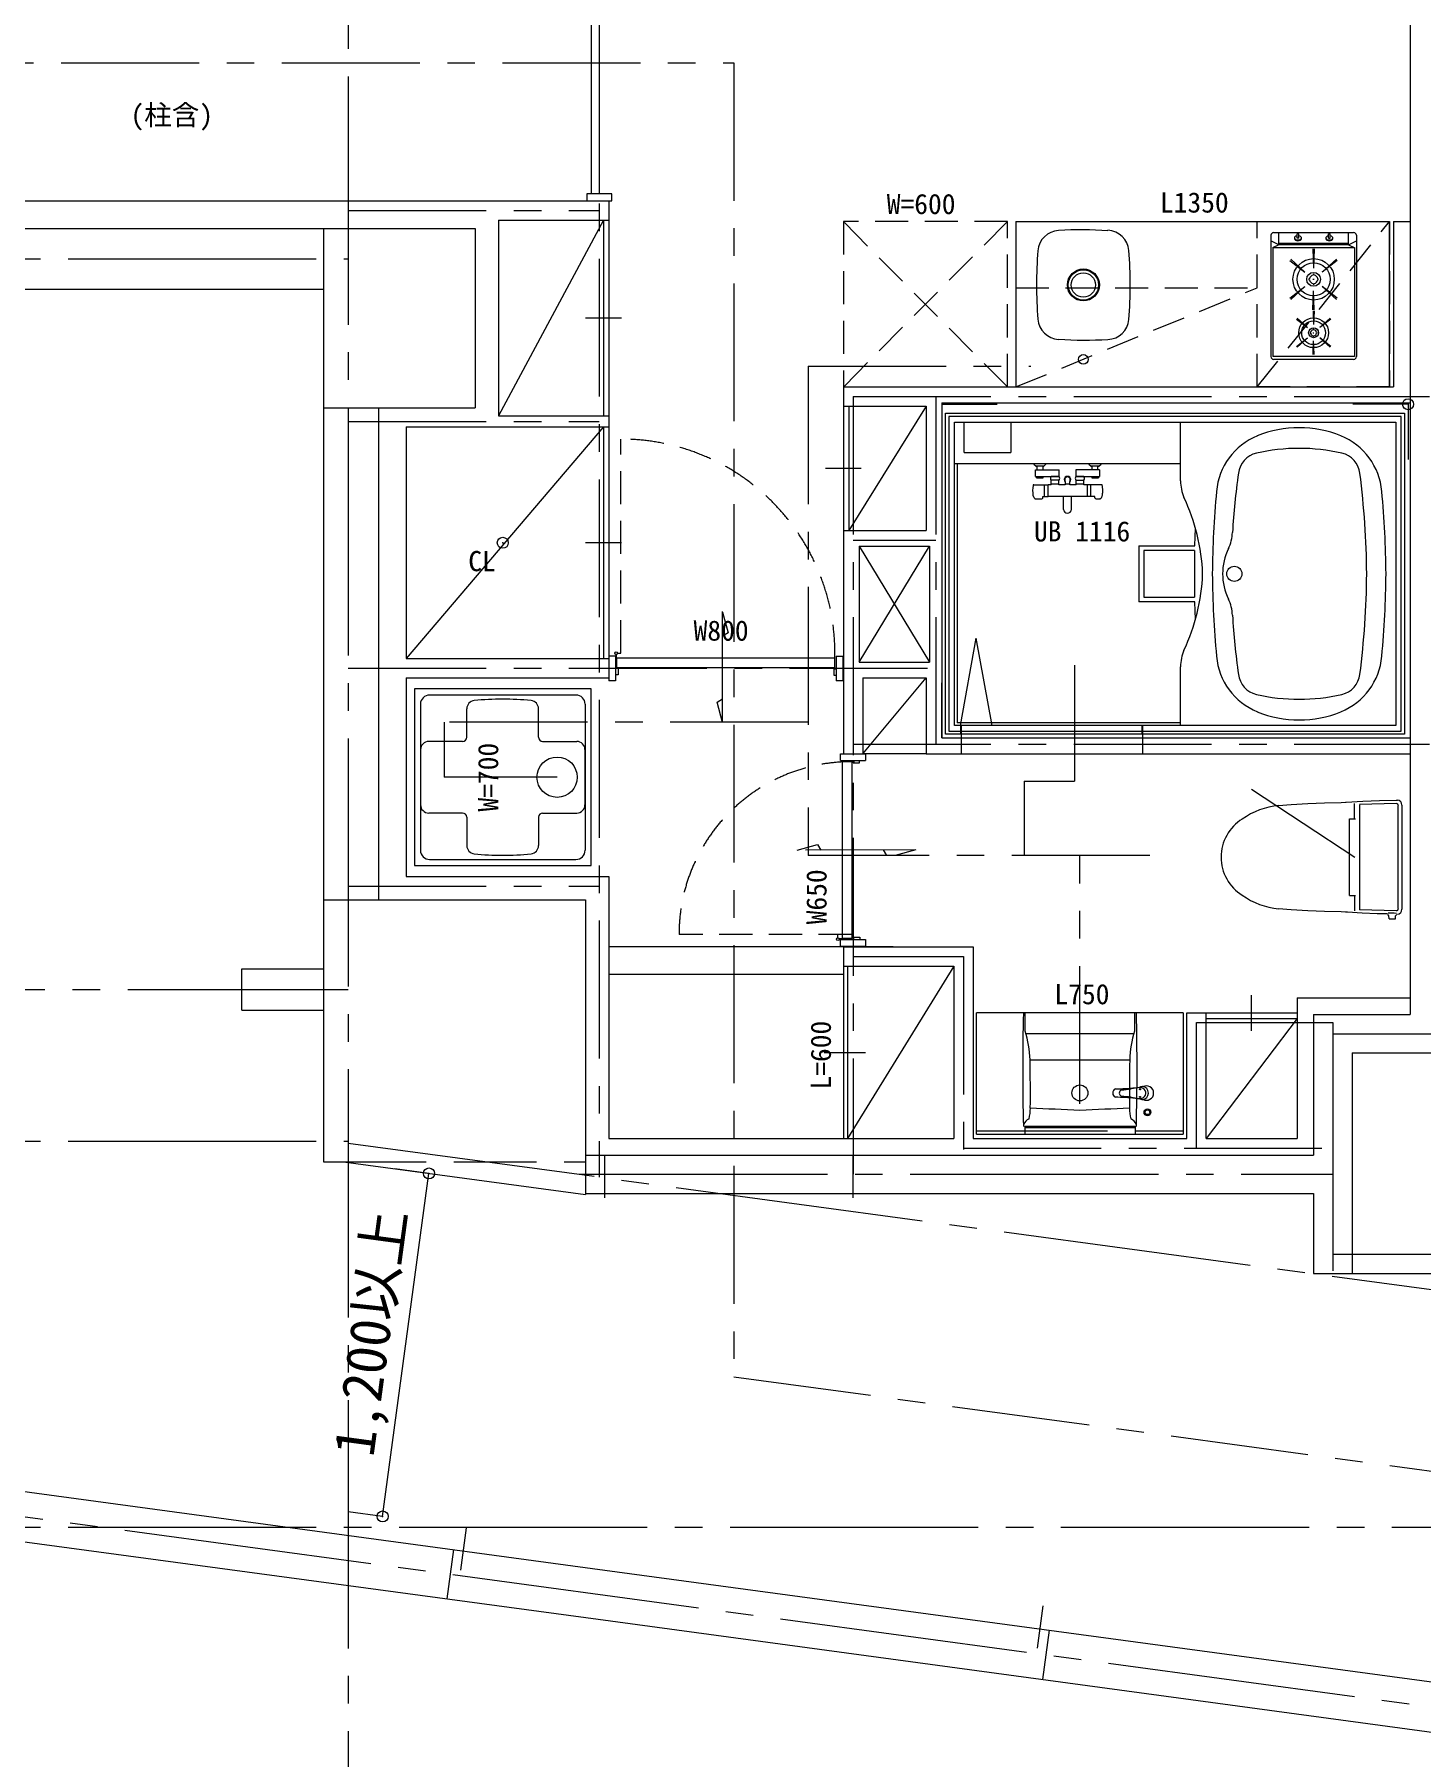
# Model space of a CAD drawing. Units: millimetres at full size, sheet at 1:100. Extents: x -20119 to 20711, y -48708 to -20378.
# Drawn here: x -6656 to -1627, y -37942 to -31694 of the extents above; entities that cross this region are included whole.
import ezdxf
from ezdxf.enums import TextEntityAlignment as Align

# ---------------------------------------------------------------- set-up
doc = ezdxf.new("R2010")
doc.units = ezdxf.units.MM
doc.header["$LTSCALE"] = 100
doc.header["$PDMODE"] = 32
doc.header["$PDSIZE"] = 40
for name, pattern in [('CHAIN1', [8, 5, -1, 1, -1]), ('CHAIN2', [12, 9, -1, 1, -1]), ('DASHED1', [1.8, 1.2, -0.6]), ('DASHED3', [4, 3, -1]), ('DOUBLE_CHAIN1', [8.8, 5, -1, 0.6, -0.6, 0.6, -1])]:
    doc.linetypes.add(name, pattern=pattern)
for name, color, linetype, lineweight in [('5-0_5KIJUN', 4, 'Continuous', 5), ('5-1_5MOJI', 4, 'CHAIN2', 5), ('5-2_5SUNPOU', 4, 'Continuous', 5), ('5-3_5HATTI', 4, 'DASHED1', 5), ('5-4_5KOUZOU1', 4, 'Continuous', 5), ('8-0_8IJUN', 5, 'CHAIN1', 5)]:
    doc.layers.add(name, color=color, linetype=linetype, lineweight=lineweight)
doc.styles.add('ＭＳ ゴシック', font='')
doc.styles.get('ＭＳ ゴシック').set_extended_font_data('MS Gothic')

msp = doc.modelspace()

# ---------------------------------------------------------------- linework, layer by layer
at = {"layer": '5-0_5KIJUN'}
for p, q in [((-1668.5, -29382.4), (-1668.5, -35247.4)), ((-7448.5, -32397.4), (-5608.5, -32397.4)), ((-5608.5, -32397.4), (-5608.5, -33047.4)), ((-5608.5, -32397.4), (-5058.5, -32397.4)), ((-5058.5, -32397.4), (-5058.5, -33047.4)), ((-7408.5, -32617.4), (-5608.5, -32617.4)), ((-5608.5, -33047.4), (-5058.5, -33047.4)), ((-5608.5, -33047.4), (-5608.5, -34832.4)), ((-5408.5, -33047.4), (-5408.5, -34832.4)), ((-5608.5, -34832.4), (-4658.5, -34832.4)), ((-5608.5, -34832.4), (-5608.5, -35782.4)), ((-4658.5, -34832.4), (-4658.5, -35901.1)), ((-5905.2, -35082.4), (-5608.5, -35082.4)), ((-5905.2, -35232.4), (-5905.2, -35082.4)), ((-5905.2, -35232.4), (-5608.5, -35232.4)), ((-2018.5, -35247.4), (-1668.5, -35247.4)), ((-2018.5, -35247.4), (-2018.5, -35757.4)), ((-1878.5, -35387.4), (-1018.5, -35387.4)), ((-5608.5, -35782.4), (-5536.4, -35782.4)), ((-5536.4, -35782.4), (-4658.5, -35901.1)), ((-4658.5, -35757.4), (-2018.5, -35757.4)), ((-4588.5, -35912.4), (-4588.5, -35757.4)), ((-3688.5, -35912.4), (-3688.5, -35757.4)), ((-2018.5, -36187.4), (-1878.5, -36187.4)), ((-7448.5, -36876), (-4588.6, -37262.7)), ((-7628.5, -37033.3), (-4612.8, -37441.1)), ((-5137.6, -37188.5), (-5161.7, -37366.8)), ((-4588.6, -37262.7), (10496.5, -39302.4)), ((-4612.8, -37441.1), (11098.3, -39565.5)), ((-2977.2, -37480.6), (-3001.4, -37659))]:
    msp.add_line(p, q, dxfattribs=at)
at = {"layer": '5-0_5KIJUN', "linetype": 'DASHED3'}
msp.add_line((-5536.4, -35782.4), (-4658.5, -35782.4), dxfattribs=at)
at = {"layer": '5-0_5KIJUN'}
for points in [[(-1878.5, -35387.4), (-1878.5, -36187.4), (-1018.5, -36187.4)], [(-4658.5, -35897.4), (-2018.5, -35897.4), (-2018.5, -36187.4)]]:
    msp.add_lwpolyline(points, dxfattribs=at)
at = {"layer": '5-1_5MOJI'}
for p, q in [((-5518.5, -22246.5), (-5518.5, -40808)), ((-13734.6, -32507.4), (-5518.5, -32507.4)), ((-7518.5, -35157.4), (-5518.5, -35157.4)), ((-1948.5, -35277.4), (-1948.5, -36196.9)), ((-1948.5, -35317.4), (-948.5, -35317.4)), ((-13734.6, -35707.4), (-5518.5, -35707.4)), ((-5518.5, -35714.1), (5611.5, -37219.1)), ((-4681.1, -35827.4), (-1948.5, -35827.4)), ((-1948.5, -36117.4), (-948.5, -36117.4)), ((-7518.5, -36957.4), (11088, -39473.3)), ((-13734.6, -37107.4), (15647.6, -37107.4))]:
    msp.add_line(p, q, dxfattribs=at)
at = {"layer": '5-2_5SUNPOU', "linetype": 'CHAIN1'}
for p, q in [((-4608.5, -29307.4), (-4608.5, -35837.2)), ((-5518.5, -32332.4), (-4608.5, -32332.4)), ((-3688.5, -33007.4), (-1598.5, -33007.4)), ((-3688.5, -33007.4), (-3688.5, -35827.4)), ((-3388.5, -33007.4), (-3388.5, -34267.4)), ((-5518.5, -33097.4), (-4608.5, -33097.4)), ((-3688.5, -33527.4), (-3388.5, -33527.4)), ((-5518.5, -33992.4), (-3388.5, -33992.4)), ((-3688.5, -34267.4), (-1598.5, -34267.4)), ((-5518.5, -34782.4), (-4608.5, -34782.4)), ((-3688.5, -35037.4), (-3288.5, -35037.4)), ((-3288.5, -35037.4), (-3288.5, -35827.4)), ((-2443.5, -35732.4), (-2443.5, -35277.4)), ((-2443.5, -35277.4), (-1948.5, -35277.4)), ((-3288.5, -35732.4), (-1948.5, -35732.4))]:
    msp.add_line(p, q, dxfattribs=at)
at = {"layer": '5-2_5SUNPOU'}
for p, q in [((-4608.5, -30417.4), (-4608.5, -32272.4)), ((-4638.5, -31324.9), (-4638.5, -32272.4)), ((-7363.5, -32297.4), (-4573.5, -32297.4)), ((-4573.5, -32297.4), (-4573.5, -32367.4)), ((-4973.5, -32367.4), (-4573.5, -32367.4)), ((-4973.5, -32367.4), (-4973.5, -33077.4)), ((-4593.5, -32367.4), (-4973.5, -33077.4)), ((-4593.5, -32367.4), (-4593.5, -33077.4)), ((-4573.5, -32367.4), (-4573.5, -33077.4)), ((-3098.5, -32372.4), (-3098.5, -32972.4)), ((-3098.5, -32372.4), (-1743.5, -32372.4)), ((-2173.5, -32422.4), (-2173.5, -32862.4)), ((-2163.5, -32412.4), (-1873.5, -32412.4)), ((-2144.3, -32457.4), (-2144.3, -32412.4)), ((-1892.6, -32457.4), (-1892.6, -32412.4)), ((-1863.5, -32422.4), (-1863.5, -32862.4)), ((-1743.5, -32972.4), (-1743.5, -32372.4)), ((-1728.5, -32372.4), (-1668.5, -32372.4)), ((-1728.5, -32372.4), (-1728.5, -32972.4)), ((-2144.3, -32457.4), (-2173.5, -32441.8)), ((-2144.3, -32457.4), (-2167.5, -32467.6)), ((-1870.1, -32467.4), (-2166.9, -32467.4)), ((-2166.9, -32467.4), (-2166.9, -32862.4)), ((-1892.6, -32452.4), (-2144.3, -32452.4)), ((-1892.6, -32457.4), (-2144.3, -32457.4)), ((-2021, -32471.9), (-2018.5, -32541)), ((-2016, -32471.9), (-2018.5, -32541)), ((-1892.6, -32457.4), (-1863.5, -32441.8)), ((-1892.6, -32457.4), (-1869.5, -32467.6)), ((-1870.1, -32467.4), (-1870.1, -32862.4)), ((-2104.3, -32513.2), (-2049.8, -32555.7)), ((-2101.1, -32509.4), (-2049.8, -32555.7)), ((-1935.8, -32509.4), (-1987.1, -32555.7)), ((-1932.6, -32513.2), (-1987.1, -32555.7)), ((-2104.3, -32650.8), (-2049.8, -32608.3)), ((-2101.1, -32654.6), (-2049.8, -32608.3)), ((-2020.3, -32582), (-2017, -32582)), ((-2018.5, -32583.8), (-2018.5, -32580.6)), ((-1932.6, -32650.8), (-1987.1, -32608.3)), ((-1935.8, -32654.6), (-1987.1, -32608.3)), ((-2021, -32692.1), (-2018.5, -32623.1)), ((-2016, -32692.1), (-2018.5, -32623.1)), ((-4528.5, -32722.4), (-4658.5, -32722.4)), ((-2080.3, -32726.2), (-2041, -32756.8)), ((-2078, -32723.4), (-2041, -32756.8)), ((-2020.3, -32696.4), (-2018.5, -32746.1)), ((-2016.7, -32696.4), (-2018.5, -32746.1)), ((-1959, -32723.4), (-1995.9, -32756.8)), ((-1956.6, -32726.2), (-1995.9, -32756.8)), ((-2080.3, -32825.2), (-2041, -32794.7)), ((-2078, -32828), (-2041, -32794.7)), ((-2019.8, -32775.7), (-2017.4, -32775.7)), ((-2018.5, -32777), (-2018.5, -32774.7)), ((-1956.6, -32825.2), (-1995.9, -32794.7)), ((-1959, -32828), (-1995.9, -32794.7)), ((-1870.1, -32862.4), (-2166.9, -32862.4)), ((-2020.3, -32855), (-2018.5, -32805.3)), ((-2016.7, -32855), (-2018.5, -32805.3)), ((-1873.5, -32872.4), (-2163.5, -32872.4)), ((-3723.5, -32972.4), (-3723.5, -33042.4)), ((-3723.5, -32972.4), (-1728.5, -32972.4)), ((-3098.4, -32972.4), (-1743.5, -32972.4)), ((-3723.5, -33042.4), (-3423.5, -33042.4)), ((-3723.5, -33042.4), (-3723.5, -33492.4)), ((-3703.5, -33042.4), (-3703.5, -33492.4)), ((-3423.5, -33042.4), (-3703.5, -33492.4)), ((-3423.5, -33042.4), (-3423.5, -33492.4)), ((-3366, -33029.9), (-3366, -34244.9)), ((-3366, -33029.9), (-1668.5, -33029.9)), ((-3353, -33067.9), (-1689, -33067.9)), ((-3353, -34231.9), (-3353, -33067.9)), ((-1701, -33079.9), (-3341, -33079.9)), ((-3321, -34199.9), (-3321, -33099.9)), ((-3321, -33099.9), (-1721, -33099.9)), ((-3285.5, -33209.9), (-3285.5, -33099.9)), ((-3116.5, -33099.9), (-3116.5, -33209.9)), ((-2501, -33313.1), (-2501, -33099.9)), ((-1721, -33099.9), (-1721, -34199.9)), ((-1689, -33067.9), (-1689, -34231.9)), ((-5308.5, -33117.4), (-4573.5, -33117.4)), ((-5308.5, -33117.4), (-5308.5, -33957.4)), ((-4593.5, -33117.4), (-5308.5, -33957.4)), ((-4593.5, -33117.4), (-4593.5, -33957.4)), ((-4573.5, -33117.4), (-4573.5, -34037.4)), ((-3285.5, -33209.9), (-3116.5, -33209.9)), ((-3658.5, -33267.4), (-3788.5, -33267.4)), ((-3320, -33249.9), (-2501, -33249.9)), ((-3311, -33249.9), (-3311, -34189.9)), ((-3033.1, -33252.6), (-3033.1, -33249.9)), ((-3033.1, -33252.6), (-3025, -33259.4)), ((-3027.1, -33272.4), (-2941, -33272.4)), ((-3027.1, -33296.4), (-3027.1, -33272.4)), ((-3027.1, -33296.4), (-2941, -33296.4)), ((-2998.2, -33259.9), (-3023.7, -33259.9)), ((-3023, -33302.4), (-3023, -33296.4)), ((-3023, -33302.4), (-2999, -33302.4)), ((-3021.5, -33259.9), (-3021.5, -33272.4)), ((-3000.5, -33259.9), (-3000.5, -33272.4)), ((-2999, -33302.4), (-2999, -33296.4)), ((-2996.9, -33259.4), (-2988.9, -33252.6)), ((-2988.9, -33252.6), (-2988.9, -33249.9)), ((-2941.2, -33297.4), (-2970.7, -33297.4)), ((-2967.4, -33297.4), (-2967.4, -33296.4)), ((-2944.6, -33297.4), (-2944.6, -33296.4)), ((-2941, -33296.4), (-2941, -33272.4)), ((-2794.8, -33272.4), (-2881, -33272.4)), ((-2881, -33272.4), (-2881, -33296.4)), ((-2881, -33296.4), (-2794.8, -33296.4)), ((-2851.2, -33297.4), (-2880.7, -33297.4)), ((-2877.4, -33296.4), (-2877.4, -33297.4)), ((-2854.6, -33296.4), (-2854.6, -33297.4)), ((-2833.1, -33252.6), (-2833.1, -33249.9)), ((-2833.1, -33252.6), (-2825, -33259.4)), ((-2798.2, -33259.9), (-2823.7, -33259.9)), ((-2823, -33296.4), (-2823, -33302.4)), ((-2823, -33302.4), (-2799, -33302.4)), ((-2821.5, -33272.4), (-2821.5, -33259.9)), ((-2800.5, -33272.4), (-2800.5, -33259.9)), ((-2798.9, -33296.4), (-2799, -33302.4)), ((-2796.9, -33259.4), (-2788.9, -33252.6)), ((-2794.8, -33272.4), (-2794.8, -33296.4)), ((-2788.9, -33252.6), (-2788.9, -33249.9)), ((-3032.9, -33326.9), (-2981, -33326.9)), ((-2994.5, -33369.9), (-2994.5, -33326.9)), ((-2981, -33370), (-2981, -33326.8)), ((-2970, -33326.8), (-2981, -33326.8)), ((-2941.2, -33309.9), (-2970.7, -33309.9)), ((-2970, -33326.8), (-2970, -33309.9)), ((-2970, -33323.4), (-2942, -33323.4)), ((-2942, -33326.8), (-2942, -33309.9)), ((-2919.7, -33326.8), (-2942, -33326.8)), ((-2919.7, -33315.3), (-2919.7, -33326.8)), ((-2919.7, -33323.4), (-2902.2, -33323.4)), ((-2902.2, -33326.8), (-2902.2, -33315.3)), ((-2880, -33326.8), (-2902.2, -33326.8)), ((-2880.7, -33309.9), (-2851.2, -33309.9)), ((-2880, -33326.8), (-2880, -33309.9)), ((-2880, -33323.4), (-2852, -33323.4)), ((-2852, -33326.8), (-2852, -33309.9)), ((-2839.5, -33326.8), (-2852, -33326.8)), ((-2839.5, -33326.8), (-2839.5, -33370)), ((-2787.6, -33326.9), (-2839.5, -33326.9)), ((-2827, -33326.9), (-2827, -33369.9)), ((-3027, -33377.6), (-3005.5, -33377.6)), ((-3000.5, -33373.9), (-3000.5, -33369.9)), ((-3000.5, -33369.9), (-2981, -33369.9)), ((-2839.5, -33370), (-2981, -33370)), ((-2925, -33416.4), (-2925, -33370)), ((-2897, -33416.4), (-2897, -33370)), ((-2812, -33369.9), (-2839.5, -33369.9)), ((-2812, -33373.9), (-2812, -33369.9)), ((-2806.9, -33377.6), (-2793.6, -33377.6)), ((-2792.9, -33377.5), (-2793.6, -33377.6)), ((-2792.1, -33377.4), (-2792.9, -33377.5)), ((-2787.6, -33372.1), (-2788.9, -33375)), ((-2786.7, -33369.7), (-2787.6, -33372.1)), ((-2448.9, -33546.9), (-2446.8, -33484.3)), ((-4528.5, -33537.4), (-4658.5, -33537.4)), ((-3723.5, -33492.4), (-3723.5, -34302.4)), ((-3723.5, -33492.4), (-3423.5, -33492.4)), ((-3666, -33549.9), (-3666, -33969.9)), ((-3666, -33549.9), (-3411, -33549.9)), ((-3666, -33549.9), (-3411, -33969.9)), ((-3666, -33969.9), (-3411, -33549.9)), ((-3411, -33549.9), (-3411, -33969.9)), ((-2652, -33548.9), (-2450.9, -33548.9)), ((-2652, -33548.9), (-2652, -33750.9)), ((-2450, -33564.9), (-2634, -33564.9)), ((-2634, -33564.9), (-2634, -33734.9)), ((-2450, -33564.9), (-2450, -33734.9)), ((-2634, -33734.9), (-2450, -33734.9)), ((-4161.5, -34189.4), (-4161.5, -33786.2)), ((-4161.5, -33789.4), (-4141.5, -33864)), ((-4161.5, -33789.4), (-4141.5, -33864)), ((-2450.9, -33750.9), (-2652, -33750.9)), ((-2446.8, -33815.4), (-2448.9, -33752.8)), ((-4141.5, -33864), (-4161.5, -33875.5)), ((-4141.5, -33864), (-4161.5, -33875.5)), ((-3299, -34199.9), (-3241.5, -33883)), ((-3184.1, -34199.9), (-3241.5, -33883)), ((-5308.5, -33957.4), (-4573.5, -33957.4)), ((-4573.5, -33947.4), (-4549.5, -33947.4)), ((-4573.5, -33947.4), (-4573.5, -34037.4)), ((-4573.5, -33957.4), (-4573.5, -34027.4)), ((-4549.5, -33947.4), (-4549.5, -34037.4)), ((-4549.5, -33947.4), (-4549.5, -34037.4)), ((-4548.5, -33942.3), (-4548.5, -33989.4)), ((-4548.5, -33942.3), (-4548.5, -33989.4)), ((-4546.5, -33989.4), (-4546.5, -33942.3)), ((-4546.5, -33989.4), (-4546.5, -33942.3)), ((-4545.5, -33989.4), (-4545.5, -33954.4)), ((-4545.5, -33989.4), (-4545.5, -33954.4)), ((-4545.5, -33954.4), (-3754.5, -33954.4)), ((-4545.5, -33954.4), (-3754.5, -33954.4)), ((-4545.5, -33989.4), (-3754.5, -33989.4)), ((-4545.5, -33989.4), (-3754.5, -33989.4)), ((-3754.5, -33989.9), (-3754.5, -33954.9)), ((-3754.5, -33989.9), (-3754.5, -33954.9)), ((-3749.5, -33947.9), (-3749.5, -34037.9)), ((-3749.5, -33947.9), (-3725.5, -33947.9)), ((-3749.5, -33947.9), (-3725.5, -33947.9)), ((-3749.5, -33947.9), (-3749.5, -34037.9)), ((-3725.5, -33947.9), (-3725.5, -34037.9)), ((-3725.5, -33947.9), (-3725.5, -34037.9)), ((-3666, -33969.9), (-3411, -33969.9)), ((-2501, -34199.9), (-2501, -33986.6)), ((-5308.5, -34027.4), (-4573.5, -34027.4)), ((-5308.5, -34027.4), (-5308.5, -34747.4)), ((-4549.5, -34037.4), (-4573.5, -34037.4)), ((-4540.5, -33993.4), (-4549.5, -33993.4)), ((-4540.5, -33993.4), (-4549.5, -33993.4)), ((-4540.5, -34016.4), (-4549.5, -34016.4)), ((-4540.5, -34016.4), (-4549.5, -34016.4)), ((-4540.5, -33993.4), (-4540.5, -34016.4)), ((-4540.5, -33993.4), (-4540.5, -34016.4)), ((-3758.5, -33993.9), (-3749.5, -33993.9)), ((-3758.5, -33993.9), (-3749.5, -33993.9)), ((-3758.5, -33993.9), (-3758.5, -34016.9)), ((-3758.5, -34016.9), (-3749.5, -34016.9)), ((-3725.5, -34037.9), (-3749.5, -34037.9)), ((-3725.5, -34037.9), (-3749.5, -34037.9)), ((-3653.5, -34027.4), (-3653.5, -34302.4)), ((-3653.5, -34027.4), (-3423.5, -34027.4)), ((-3653.5, -34302.4), (-3423.5, -34027.4)), ((-3423.5, -34027.4), (-3423.5, -34302.4)), ((-4693, -34089.4), (-5224, -34089.4)), ((-4638.5, -34707.4), (-4638.5, -34067.4)), ((-4181.5, -34114.7), (-4161.5, -34103.2)), ((-4161.5, -34189.4), (-4181.5, -34114.7)), ((-5257, -34122.4), (-5257, -34652.4)), ((-5089, -34242.4), (-5089, -34139.5)), ((-4829, -34242.4), (-4829, -34139.5)), ((-4660, -34122.4), (-4660, -34652.4)), ((-1689, -34231.9), (-3353, -34231.9)), ((-1721, -34199.9), (-3321, -34199.9)), ((-2501, -34189.9), (-3311, -34189.9)), ((-3299, -34199.9), (-3299, -34231.9)), ((-3296.5, -34199.9), (-3296.5, -34302.4)), ((-2641, -34199.9), (-2641, -34231.9)), ((-2638.5, -34199.9), (-2638.5, -34302.4)), ((-5256.5, -34287.4), (-5256.5, -34487.4)), ((-5104, -34257.4), (-5226.5, -34257.4)), ((-4814, -34257.4), (-4690.4, -34257.4)), ((-4660.4, -34287.4), (-4660.4, -34487.4)), ((-3733.5, -34326.4), (-3733.5, -34302.4)), ((-3723.5, -34302.4), (-3653.5, -34302.4)), ((-3423.5, -34302.4), (-3653.5, -34302.4)), ((-3423.5, -34302.4), (-1668.5, -34302.4)), ((-3366, -34244.9), (-1668.5, -34244.9)), ((-3733.5, -34326.4), (-3643.5, -34326.4)), ((-3726.4, -34972.4), (-3726.5, -34331.4)), ((-3691.5, -34331.4), (-3726.5, -34331.4)), ((-3691.4, -34972.4), (-3691.5, -34331.4)), ((-3687.5, -34335.4), (-3687.5, -34326.4)), ((-3687.5, -34335.4), (-3664.5, -34335.4)), ((-3664.5, -34335.4), (-3664.5, -34326.4)), ((-1870.5, -34538.5), (-1870.3, -34482.3)), ((-1718.3, -34482.5), (-1851.8, -34486.3)), ((-1851.7, -34487.1), (-1851.8, -34868.8)), ((-1698.5, -34488.3), (-1698.5, -34866.3)), ((-5104, -34517.4), (-5226.5, -34517.4)), ((-5089, -34532.4), (-5089, -34635.2)), ((-4829, -34532.4), (-4829, -34635.2)), ((-4814, -34517.4), (-4690.4, -34517.4)), ((-1711.4, -34863.4), (-1711.4, -34491.3)), ((-3461.4, -34651.3), (-3861.4, -34651.4)), ((-3566.1, -34671.3), (-3577.6, -34651.3)), ((-3461.4, -34651.3), (-3536.1, -34671.3)), ((-5278.5, -34707.4), (-4638.5, -34707.4)), ((-5224, -34685.4), (-4693, -34685.4)), ((-5308.5, -34747.4), (-4573.5, -34747.4)), ((-1889, -34815.8), (-1866.6, -34816.3)), ((-1870.5, -34816.2), (-1870.3, -34872.4)), ((-1718.3, -34872.2), (-1851.8, -34868.4)), ((-1745.3, -34889.5), (-1750, -34884.8)), ((-1745.2, -34901.5), (-1745.3, -34889.5)), ((-1745.2, -34901.5), (-1721.5, -34901.5)), ((-1721.5, -34901.5), (-1721.4, -34889.5)), ((-1716.7, -34884.8), (-1721.4, -34889.5)), ((-3691.4, -34973.4), (-3738.5, -34973.4)), ((-3738.5, -34975.4), (-3691.4, -34975.4)), ((-3733.4, -35000.4), (-3733.4, -34976.4)), ((-3691.4, -34972.4), (-3726.4, -34972.4)), ((-3687.4, -34967.4), (-3687.4, -34976.4)), ((-3687.4, -34967.4), (-3664.4, -34967.4)), ((-3664.4, -34967.4), (-3664.4, -34976.4)), ((-3543.5, -35002.4), (-4573.5, -35002.4)), ((-3733.4, -35000.4), (-3643.4, -35000.3)), ((-3723.5, -35002.4), (-3723.5, -35072.4)), ((-3723.5, -35002.4), (-3253.5, -35002.4)), ((-3723.5, -35102.4), (-4573.5, -35102.4)), ((-3723.5, -35072.4), (-3723.5, -35697.4)), ((-3323.5, -35072.4), (-3708.5, -35697.4)), ((-3708.5, -35072.4), (-3708.5, -35697.4)), ((-2243.5, -35307.4), (-2243.5, -35177.4)), ((-2078.5, -35187.4), (-2078.5, -35697.4)), ((-2078.5, -35187.4), (-1668.5, -35187.4)), ((-2491, -35242.4), (-3241, -35242.4)), ((-3240.9, -35682.4), (-3241, -35242.4)), ((-3064.2, -35308), (-3064.1, -35242.4)), ((-2667.9, -35242.4), (-2667.8, -35308)), ((-2491, -35242.4), (-2491, -35682.4)), ((-2408.5, -35697.4), (-2408.5, -35242.4)), ((-2408.5, -35242.4), (-2078.5, -35242.4)), ((-2408.5, -35262.4), (-2078.5, -35262.4)), ((-2078.5, -35262.4), (-2408.5, -35697.4)), ((-3061.7, -35316.2), (-2670.2, -35316.2)), ((-3643.5, -35387.4), (-3793.5, -35387.4)), ((-3046.8, -35412.4), (-2685.2, -35412.4)), ((-2737.4, -35517.8), (-2737.4, -35517.8)), ((-2737.4, -35547.8), (-2737.4, -35547.8)), ((-2664.5, -35513.3), (-2664.7, -35513.3)), ((-3241, -35670.3), (-3066, -35670.3)), ((-3066, -35652.4), (-3066, -35682.4)), ((-3066, -35652.4), (-2666, -35652.4)), ((-3066, -35657.4), (-2666, -35657.4)), ((-2666, -35652.4), (-2666, -35682.4)), ((-2666, -35670.3), (-2491, -35670.3)), ((-3240.9, -35682.4), (-2491, -35682.4)), ((-3066, -35682.4), (-2666, -35682.4)), ((-2408.5, -35697.4), (-2078.5, -35697.4)), ((-5091.5, -37108.9), (-5112.3, -37262.5)), ((-3000.5, -37391.7), (-3021.3, -37545.3))]:
    msp.add_line(p, q, dxfattribs=at)
at = {"layer": '5-2_5SUNPOU', "linetype": 'DASHED1'}
for p, q in [((-3723.5, -32372.4), (-3723.5, -32972.4)), ((-3128.5, -32372.4), (-3723.5, -32372.4)), ((-3128.5, -32372.4), (-3723.5, -32972.4)), ((-3128.4, -32972.4), (-3128.4, -32372.4)), ((-1743.5, -32372.4), (-1743.5, -32972.4)), ((-3098.5, -32612.4), (-2223.5, -32612.4)), ((-3098.4, -32972.4), (-2223.5, -32612.4)), ((-4530.3, -33937.4), (-4530.4, -33161.3)), ((-4542.5, -33937.4), (-4530.3, -33937.4)), ((-4542.5, -33937.4), (-4530.3, -33937.4)), ((-3693.4, -34957.2), (-4319.5, -34957.3)), ((-3743.4, -34969.4), (-3743.4, -34957.2))]:
    msp.add_line(p, q, dxfattribs=at)
at = {"layer": '5-2_5SUNPOU', "linetype": 'DOUBLE_CHAIN1'}
for p, q in [((-3418.5, -32972.4), (-1733.5, -32972.4)), ((-3366, -33034.9), (-3166, -33034.9)), ((-3366, -33034.9), (-3366, -33234.9)), ((-1676, -33034.9), (-1876, -33034.9)), ((-1676, -33034.9), (-1676, -33234.9)), ((-3366, -34244.9), (-3366, -34044.9)), ((-3366, -34244.9), (-3166, -34244.9))]:
    msp.add_line(p, q, dxfattribs=at)
at = {"layer": '5-2_5SUNPOU', "linetype": 'DASHED3'}
msp.add_line((-3066, -35670.3), (-2666, -35670.3), dxfattribs=at)
at = {"layer": '5-2_5SUNPOU', "linetype": 'CHAIN1'}
msp.add_lwpolyline([(-7359.5, -31796.9), (-4120.9, -31796.9), (-4120.9, -36561.8), (3327.5, -37569)], dxfattribs=at)
at = {"layer": '5-2_5SUNPOU'}
msp.add_lwpolyline([(-4653.5, -32297.4), (-4563.5, -32297.4), (-4563.5, -32272.4), (-4653.5, -32272.4)], close=True, dxfattribs=at)
at = {"layer": '5-2_5SUNPOU', "linetype": 'DASHED1'}
for points in [[(-3723.5, -32972.4), (-3128.5, -32972.4), (-3723.5, -32372.4)], [(-1743.5, -32972.4), (-2223.5, -32972.4), (-1743.5, -32372.4)], [(-2223.5, -32972.4), (-2223.5, -32372.4), (-1743.5, -32372.4)]]:
    msp.add_lwpolyline(points, dxfattribs=at)
at = {"layer": '5-2_5SUNPOU'}
for points in [[(-2072.2, -32432.3), (-2078.5, -32432.3), (-2078.5, -32417)], [(-2072.2, -32432.3), (-2072.2, -32417), (-2078.5, -32417)], [(-1964.8, -32432.3), (-1958.4, -32432.3), (-1958.4, -32417)], [(-1964.8, -32432.3), (-1964.8, -32417), (-1958.4, -32417)], [(-2033.4, -32580.6), (-2035.5, -32580.6), (-2035.5, -32583.8), (-2033.4, -32583.8)], [(-2017, -32567.1), (-2017, -32565), (-2020.3, -32565), (-2020.3, -32567.1)], [(-2020.3, -32596.9), (-2020.3, -32599), (-2017, -32599), (-2017, -32596.9)], [(-2003.6, -32583.8), (-2001.5, -32583.8), (-2001.5, -32580.6), (-2003.5, -32580.6)], [(-2029.2, -32774.7), (-2030.7, -32774.7), (-2030.7, -32777), (-2029.2, -32777)], [(-2017.4, -32765), (-2017.4, -32763.5), (-2019.8, -32763.5), (-2019.8, -32765)], [(-2019.8, -32786.4), (-2019.8, -32787.9), (-2017.4, -32787.9), (-2017.4, -32786.5)], [(-2007.7, -32777), (-2006.2, -32777), (-2006.2, -32774.7), (-2007.7, -32774.7)], [(-4973.5, -33077.4), (-4573.5, -33077.4), (-4573.5, -33117.4)], [(-3341, -33079.9), (-3341, -34219.9), (-1701, -34219.9), (-1701, -33079.9)], [(-3758.5, -33993.9), (-3758.5, -34016.9), (-3749.5, -34016.9)], [(-4638.5, -34067.4), (-5278.5, -34067.4), (-5278.5, -34707.4)], [(-3733.5, -34302.4), (-3643.5, -34302.4), (-3643.5, -34326.4)], [(-2145.3, -34490.1), (-2100.5, -34486.6), (-2040, -34482.9), (-1979.6, -34480.3), (-1919, -34478.7), (-1903.2, -34478.5)], [(-1903.2, -34478.5), (-1900.5, -34478.3), (-1840.3, -34474.6), (-1780.1, -34472), (-1719.8, -34470.4), (-1714.2, -34470.3)], [(-1889, -34815.8), (-1888.9, -34538.9), (-1866.4, -34538.4)], [(-3891.4, -34651.4), (-3816.8, -34631.4), (-3805.2, -34651.4)], [(-4573.5, -34747.4), (-4573.5, -35697.4), (-3323.5, -35697.4)], [(-1903.2, -34876.2), (-1919, -34876), (-1979.6, -34874.4), (-2040, -34871.7), (-2100.5, -34868), (-2145.3, -34864.6)], [(-1750.9, -34883.4), (-1788.7, -34882.4), (-1842.1, -34880), (-1895.4, -34876.8), (-1903.2, -34876.2)], [(-3733.4, -34976.4), (-3643.4, -34976.4), (-3643.4, -35000.3)], [(-3253.5, -35002.4), (-3253.5, -35697.4), (-2478.5, -35697.4)], [(-3723.5, -35072.4), (-3323.5, -35072.4), (-3323.5, -35697.4)], [(-2478.5, -35697.4), (-2478.5, -35242.4), (-2408.5, -35242.4)], [(-2649.6, -35519.8), (-2649.6, -35519.7), (-2649.7, -35519.6), (-2649.7, -35519.6), (-2649.7, -35519.5), (-2649.7, -35519.5), (-2649.7, -35519.4), (-2649.8, -35519.3), (-2649.8, -35519.3), (-2649.8, -35519.2), (-2649.8, -35519.2), (-2649.8, -35519.1), (-2649.8, -35519), (-2649.8, -35519), (-2649.8, -35518.9), (-2649.8, -35518.8), (-2649.8, -35518.8), (-2649.8, -35518.7), (-2649.8, -35518.7), (-2649.8, -35518.6), (-2649.8, -35518.5), (-2649.8, -35518.5), (-2649.8, -35518.4), (-2649.8, -35518.3), (-2649.7, -35518.3), (-2649.7, -35518.2), (-2649.7, -35518.2), (-2649.7, -35518.1), (-2649.6, -35518), (-2649.6, -35518), (-2649.6, -35517.9), (-2649.6, -35517.9), (-2649.5, -35517.8), (-2649.5, -35517.8), (-2649.5, -35517.7), (-2649.4, -35517.7), (-2649.4, -35517.6), (-2649.3, -35517.6), (-2649.3, -35517.5), (-2649.3, -35517.5)], [(-2649.8, -35547.2), (-2649.8, -35547.1), (-2649.8, -35547), (-2649.8, -35547), (-2649.8, -35546.9), (-2649.8, -35546.9), (-2649.8, -35546.8), (-2649.8, -35546.7), (-2649.8, -35546.7), (-2649.8, -35546.6), (-2649.8, -35546.5), (-2649.8, -35546.5), (-2649.8, -35546.4), (-2649.8, -35546.4), (-2649.8, -35546.3), (-2649.8, -35546.2), (-2649.7, -35546.2), (-2649.7, -35546.1), (-2649.7, -35546.1), (-2649.7, -35546), (-2649.7, -35545.9), (-2649.6, -35545.9), (-2649.6, -35545.8), (-2649.6, -35545.8), (-2649.5, -35545.7), (-2649.5, -35545.7), (-2649.5, -35545.6), (-2649.4, -35545.6), (-2649.4, -35545.5), (-2649.3, -35545.5), (-2649.3, -35545.4), (-2649.3, -35545.4), (-2649.2, -35545.3), (-2649.2, -35545.3), (-2649.1, -35545.3), (-2649.1, -35545.2), (-2649, -35545.2), (-2649, -35545.1), (-2648.9, -35545.1), (-2648.9, -35545.1)], [(-2648, -35548.8), (-2648.1, -35548.8), (-2648.2, -35548.8), (-2648.2, -35548.7), (-2648.3, -35548.7), (-2648.4, -35548.7), (-2648.4, -35548.7), (-2648.5, -35548.7), (-2648.5, -35548.6), (-2648.6, -35548.6), (-2648.7, -35548.6), (-2648.7, -35548.6), (-2648.8, -35548.5), (-2648.8, -35548.5), (-2648.9, -35548.5), (-2648.9, -35548.4), (-2649, -35548.4), (-2649, -35548.3), (-2649.1, -35548.3), (-2649.1, -35548.3), (-2649.2, -35548.2), (-2649.2, -35548.2), (-2649.3, -35548.1), (-2649.3, -35548.1), (-2649.4, -35548), (-2649.4, -35548), (-2649.4, -35547.9), (-2649.5, -35547.9), (-2649.5, -35547.8), (-2649.5, -35547.8), (-2649.6, -35547.7), (-2649.6, -35547.7), (-2649.6, -35547.6), (-2649.7, -35547.5), (-2649.7, -35547.5), (-2649.7, -35547.4), (-2649.7, -35547.4), (-2649.7, -35547.3), (-2649.8, -35547.2), (-2649.8, -35547.2)], [(-2649.5, -35520), (-2649.5, -35519.9), (-2649.5, -35519.9), (-2649.6, -35519.8), (-2649.6, -35519.8)], [(-2647.3, -35520.7), (-2647.3, -35520.7), (-2647.4, -35520.8), (-2647.5, -35520.8), (-2647.5, -35520.8), (-2647.6, -35520.8), (-2647.7, -35520.8), (-2647.7, -35520.8), (-2647.8, -35520.8), (-2647.9, -35520.8), (-2647.9, -35520.8), (-2648, -35520.8), (-2648, -35520.8), (-2648.1, -35520.8), (-2648.2, -35520.8), (-2648.2, -35520.8), (-2648.3, -35520.8), (-2648.4, -35520.7), (-2648.4, -35520.7), (-2648.5, -35520.7), (-2648.5, -35520.7), (-2648.6, -35520.7), (-2648.7, -35520.6), (-2648.7, -35520.6), (-2648.8, -35520.6), (-2648.8, -35520.5), (-2648.9, -35520.5), (-2648.9, -35520.5), (-2649, -35520.4), (-2649, -35520.4), (-2649.1, -35520.4), (-2649.1, -35520.3), (-2649.2, -35520.3), (-2649.2, -35520.3), (-2649.3, -35520.2), (-2649.3, -35520.2), (-2649.4, -35520.1), (-2649.4, -35520.1), (-2649.4, -35520), (-2649.5, -35520)], [(-2649.3, -35517.5), (-2649.2, -35517.4), (-2649.2, -35517.4), (-2649.1, -35517.3), (-2649.1, -35517.3), (-2649, -35517.2), (-2649, -35517.2), (-2648.9, -35517.2), (-2648.9, -35517.1), (-2648.8, -35517.1), (-2648.7, -35517.1), (-2648.7, -35517), (-2648.6, -35517), (-2648.6, -35517), (-2648.5, -35517), (-2648.4, -35516.9), (-2648.4, -35516.9), (-2648.3, -35516.9), (-2648.3, -35516.9), (-2648.2, -35516.9), (-2648.1, -35516.8), (-2648.1, -35516.8), (-2648, -35516.8), (-2647.9, -35516.8), (-2647.9, -35516.8), (-2647.8, -35516.8), (-2647.7, -35516.8), (-2647.7, -35516.8), (-2647.6, -35516.8), (-2647.6, -35516.8), (-2647.5, -35516.8), (-2647.4, -35516.8), (-2647.4, -35516.8), (-2647.3, -35516.8), (-2647.2, -35516.9), (-2647.2, -35516.9), (-2647.1, -35516.9), (-2647.1, -35516.9), (-2647, -35516.9), (-2646.9, -35517)], [(-2648.9, -35545.1), (-2648.8, -35545), (-2648.7, -35545), (-2648.7, -35545), (-2648.6, -35545), (-2648.6, -35544.9), (-2648.5, -35544.9), (-2648.5, -35544.9), (-2648.4, -35544.9), (-2648.3, -35544.9), (-2648.3, -35544.9), (-2648.2, -35544.8), (-2648.1, -35544.8), (-2648.1, -35544.8), (-2648, -35544.8), (-2647.9, -35544.8), (-2647.9, -35544.8), (-2647.8, -35544.8), (-2647.8, -35544.8), (-2647.7, -35544.8), (-2647.6, -35544.8), (-2647.6, -35544.8), (-2647.5, -35544.8), (-2647.4, -35544.8), (-2647.4, -35544.9), (-2647.3, -35544.9), (-2647.2, -35544.9), (-2647.2, -35544.9), (-2647.1, -35544.9), (-2647.1, -35545), (-2647, -35545), (-2646.9, -35545), (-2646.9, -35545), (-2646.8, -35545.1), (-2646.8, -35545.1), (-2646.7, -35545.1), (-2646.7, -35545.2), (-2646.6, -35545.2), (-2646.6, -35545.2), (-2646.5, -35545.3)], [(-2646, -35547.8), (-2646, -35547.8), (-2646, -35547.9), (-2646.1, -35547.9), (-2646.1, -35548), (-2646.1, -35548), (-2646.2, -35548.1), (-2646.2, -35548.1), (-2646.2, -35548.2), (-2646.3, -35548.2), (-2646.3, -35548.3), (-2646.4, -35548.3), (-2646.4, -35548.3), (-2646.5, -35548.4), (-2646.5, -35548.4), (-2646.6, -35548.5), (-2646.6, -35548.5), (-2646.7, -35548.5), (-2646.7, -35548.6), (-2646.8, -35548.6), (-2646.8, -35548.6), (-2646.9, -35548.6), (-2647, -35548.7), (-2647, -35548.7), (-2647.1, -35548.7), (-2647.1, -35548.7), (-2647.2, -35548.7), (-2647.3, -35548.8), (-2647.3, -35548.8), (-2647.4, -35548.8), (-2647.5, -35548.8), (-2647.5, -35548.8), (-2647.6, -35548.8), (-2647.7, -35548.8), (-2647.7, -35548.8), (-2647.8, -35548.8), (-2647.8, -35548.8), (-2647.9, -35548.8), (-2648, -35548.8), (-2648, -35548.8)], [(-2645.7, -35518.9), (-2645.8, -35519), (-2645.8, -35519), (-2645.8, -35519.1), (-2645.8, -35519.2), (-2645.8, -35519.2), (-2645.8, -35519.3), (-2645.8, -35519.4), (-2645.9, -35519.4), (-2645.9, -35519.5), (-2645.9, -35519.5), (-2645.9, -35519.6), (-2646, -35519.6), (-2646, -35519.7), (-2646, -35519.8), (-2646.1, -35519.8), (-2646.1, -35519.9), (-2646.1, -35519.9), (-2646.2, -35520), (-2646.2, -35520), (-2646.2, -35520.1), (-2646.3, -35520.1), (-2646.3, -35520.2), (-2646.4, -35520.2), (-2646.4, -35520.3), (-2646.5, -35520.3), (-2646.5, -35520.3), (-2646.6, -35520.4), (-2646.6, -35520.4), (-2646.7, -35520.5), (-2646.7, -35520.5), (-2646.8, -35520.5), (-2646.9, -35520.6), (-2646.9, -35520.6), (-2647, -35520.6), (-2647, -35520.6), (-2647.1, -35520.7), (-2647.2, -35520.7), (-2647.2, -35520.7), (-2647.3, -35520.7)], [(-2646.9, -35517), (-2646.9, -35517), (-2646.8, -35517), (-2646.8, -35517), (-2646.7, -35517.1), (-2646.7, -35517.1), (-2646.6, -35517.1), (-2646.5, -35517.2), (-2646.5, -35517.2), (-2646.4, -35517.2), (-2646.4, -35517.3), (-2646.4, -35517.3), (-2646.3, -35517.4), (-2646.3, -35517.4), (-2646.2, -35517.5), (-2646.2, -35517.5), (-2646.1, -35517.6), (-2646.1, -35517.6), (-2646.1, -35517.7), (-2646, -35517.7), (-2646, -35517.8), (-2646, -35517.8), (-2645.9, -35517.9), (-2645.9, -35517.9), (-2645.9, -35518), (-2645.9, -35518.1), (-2645.8, -35518.1), (-2645.8, -35518.2), (-2645.8, -35518.2), (-2645.8, -35518.3), (-2645.8, -35518.4), (-2645.8, -35518.4), (-2645.8, -35518.5), (-2645.8, -35518.5), (-2645.7, -35518.6), (-2645.7, -35518.7), (-2645.7, -35518.7), (-2645.7, -35518.8), (-2645.7, -35518.9), (-2645.7, -35518.9)], [(-2646.5, -35545.3), (-2646.5, -35545.3), (-2646.4, -35545.4), (-2646.4, -35545.4), (-2646.3, -35545.5), (-2646.3, -35545.5), (-2646.2, -35545.6), (-2646.2, -35545.6), (-2646.1, -35545.7), (-2646.1, -35545.7), (-2646.1, -35545.8), (-2646, -35545.8), (-2646, -35545.9), (-2646, -35545.9), (-2645.9, -35546), (-2645.9, -35546), (-2645.9, -35546.1), (-2645.9, -35546.2), (-2645.8, -35546.2), (-2645.8, -35546.3), (-2645.8, -35546.3), (-2645.8, -35546.4), (-2645.8, -35546.5), (-2645.8, -35546.5), (-2645.8, -35546.6), (-2645.8, -35546.7), (-2645.7, -35546.7), (-2645.7, -35546.8), (-2645.7, -35546.8), (-2645.7, -35546.9), (-2645.7, -35547), (-2645.7, -35547), (-2645.8, -35547.1), (-2645.8, -35547.2), (-2645.8, -35547.2), (-2645.8, -35547.3), (-2645.8, -35547.3), (-2645.8, -35547.4), (-2645.8, -35547.5), (-2645.9, -35547.5)], [(-2645.9, -35547.5), (-2645.9, -35547.6), (-2645.9, -35547.6), (-2645.9, -35547.7), (-2646, -35547.8)]]:
    msp.add_lwpolyline(points, dxfattribs=at)
for centre, radius in [((-2853.4, -32602.4), 58), ((-2853.4, -32602.4), 55), ((-2018.5, -32582), 75), ((-2018.5, -32582), 60), ((-2853.4, -32602.4), 44), ((-2018.5, -32582), 25), ((-2018.5, -32775.7), 54), ((-2018.5, -32775.7), 43.2), ((-2018.5, -32775.7), 18), ((-2853.4, -32872.4), 17.5), ((-2306, -33649.9), 27.5), ((-4547.5, -33937.4), 5), ((-4547.5, -33937.4), 5), ((-4761.5, -34387.4), 73), ((-3743.4, -34974.4), 5), ((-2866, -35532.4), 28.9), ((-2621, -35602.4), 12.5), ((-2621, -35602.4), 8.5)]:
    msp.add_circle(centre, radius, dxfattribs=at)
for centre, radius, start, end in [((-2938.6, -32484.7), 80, 93.52991, 175.24604), ((-2863.4, -33702.4), 1300, 85.6243, 93.52991), ((-2768.4, -32484.1), 80, 4.77737, 86.94277), ((-2163.5, -32422.4), 10, 90, 180), ((-1873.5, -32422.4), 10, 360, 90), ((-1523.4, -32602.4), 1500, 175.24604, 184.75396), ((-4183.4, -32602.4), 1500, 355.22263, 4.77737), ((-2018.5, -32582), 15, 96.91051, 174.42945), ((-2018.5, -32582), 15, 186.91051, 263.08949), ((-2018.5, -32582), 15, 5.57055, 84.42945), ((-2018.5, -32582), 15, 275.57055, 353.08949), ((-2938.6, -32720), 80, 184.75396, 266.47009), ((-2768.4, -32720.6), 80, 273.05723, 355.22263), ((-2848.4, -31502.4), 1300, 265.81074, 273.71696), ((-2018.5, -32775.7), 10.8, 96.91051, 174.42945), ((-2018.5, -32775.7), 10.8, 186.91051, 263.08949), ((-2018.5, -32775.7), 10.8, 5.57055, 84.42945), ((-2018.5, -32775.7), 10.8, 275.57055, 353.08949), ((-2163.5, -32862.4), 10, 180, 270), ((-1873.5, -32862.4), 10, 270, 360), ((-2131.6, -33371.8), 240, 112.28009, 174.99467), ((-2071, -33519.9), 400, 67.71992, 112.28009), ((-2010.3, -33371.8), 240, 5.00534, 67.71992), ((-2206.9, -33295.3), 85, 102.98648, 173.19702), ((-2071, -33884.9), 690, 77.01353, 102.98648), ((-1935, -33295.3), 85, 6.80299, 77.01353), ((-3023.7, -33257.9), 2, 229.89909, 270.00002), ((-2998.2, -33257.9), 2, 270.00002, 310.10092), ((-2963.2, -33303.6), 9.8, 140.37538, 219.62463), ((-2948.8, -33303.6), 9.8, 320.37538, 39.62463), ((-2911, -33308.4), 12, 316.8166, 223.18344), ((-2911, -33308.4), 10, 339.63588, 200.36414), ((-2873.2, -33303.6), 9.8, 140.37538, 219.62463), ((-2858.8, -33303.6), 9.8, 320.37538, 39.62463), ((-2823.7, -33257.9), 2, 229.89909, 270.00002), ((-2798.2, -33257.9), 2, 270.00002, 310.10092), ((524.8, -33674.9), 2842.9, 172.12341, 176.46684), ((-4905.4, -33674.9), 3079.5, 0.46515, 7.26813), ((-2925.8, -33348.3), 111.7, 170.19853, 188.98851), ((-3032.9, -33329.9), 3, 90, 170.0437), ((-2929.7, -33315.3), 10, 0, 20.36417), ((-2892.2, -33315.3), 10, 159.63585, 180), ((-2787.6, -33329.9), 3, 9.95631, 90), ((-2893, -33348.4), 110, 3.38763, 9.95631), ((-2893, -33348.4), 110, 350.0437, 356.61238), ((-2892, -33348.4), 109.1, 356.5834, 3.41661), ((-2351, -33313.1), 150, 180, 203.37199), ((1042.1, -33674.9), 3428.1, 174.57683, 179.58217), ((-5184, -33674.9), 3428.1, 0.41785, 5.42319), ((-2982.4, -33357.4), 54.3, 188.90028, 190.92363), ((-3032.9, -33366.9), 3, 196.0255, 253.62476), ((-2969.8, -33346.8), 67.8, 199.73251, 204.27492), ((-3027.6, -33372.9), 4.51, 203.88174, 234.2215), ((-3027.2, -33372.6), 5.01, 232.7903, 271.83833), ((-3005.5, -33370.9), 6.7, 269.94305, 283.28326), ((-3004.7, -33372.9), 4.55, 280.28401, 332.12416), ((-3003.2, -33373.9), 2.78, 335.76932, 359.81259), ((-2911, -33416.4), 14, 180, 0), ((-2808.4, -33373.6), 3.63, 184.83, 247.46143), ((-2806.8, -33370.3), 7.29, 246.09331, 269.0553), ((-2793.1, -33372.7), 4.84, 282.0423, 330.59645), ((-2787.6, -33366.8), 2.98, 285.99644, 349.68823), ((-3125.1, -33674.9), 704.6, 2.03343, 25.40541), ((-2450.9, -33546.9), 2, 270.00002, 358.54857), ((-2462.6, -33493.2), 150, 334.20833, 357.54047), ((-2138.5, -33649.9), 210, 154.20833, 205.79169), ((-3125.1, -33624.9), 704.6, 334.5946, 357.96658), ((1042.1, -33624.9), 3428.1, 180.41785, 185.42319), ((-4905.4, -33624.9), 3079.5, 352.73189, 359.53487), ((-5184, -33624.9), 3428.1, 354.57683, 359.58217), ((-2450.9, -33752.9), 2, 1.45145, 90), ((-2462.6, -33806.5), 150, 2.45955, 25.79169), ((524.8, -33624.9), 2842.9, 183.53317, 187.8766), ((-2351, -33986.6), 150, 156.62802, 180), ((-2131.6, -33927.9), 240, 185.00534, 247.71992), ((-2010.3, -33927.9), 240, 292.28009, 354.99467), ((-2206.9, -34004.4), 85, 186.80299, 257.01353), ((-1935, -34004.4), 85, 282.98648, 353.19702), ((-5224, -34122.4), 33, 90, 180), ((-5059, -34139.5), 30, 95.91727, 180), ((-4959, -35104.4), 1000, 90, 95.9173), ((-4959, -35104.4), 1000, 84.0827, 90), ((-4859, -34139.5), 30, 0, 84.08273), ((-4693, -34122.4), 33, 0, 90), ((-2071, -33414.9), 690, 257.01353, 282.98648), ((-2071, -33779.9), 400, 247.71992, 292.28009), ((-5226.5, -34287.4), 30, 90, 180), ((-5104, -34242.4), 15, 270, 0), ((-4814, -34242.4), 15, 180, 270), ((-4690.4, -34287.4), 30, 0, 90), ((-5226.5, -34487.4), 30, 180, 270), ((-4690.4, -34487.4), 30, 270, 0), ((-2118.9, -34763.4), 274.6, 95.52, 125.26), ((-1719.7, -34490.7), 8.38, 356.01, 79.97), ((-1716, -34487.7), 17.5, 358.11, 84.2), ((-5104, -34532.4), 15, 0, 90), ((-4814, -34532.4), 15, 90, 180), ((-2191.3, -34677.3), 162.8, 121.93, 238.08), ((-5224, -34652.4), 33, 180, 270), ((-5059, -34635.2), 30, 180, 264.08276), ((-4959, -33670.4), 1000, 264.0827, 270), ((-4959, -33670.4), 1000, 270, 275.9173), ((-4859, -34635.2), 30, 275.91724, 0), ((-4693, -34652.4), 33, 270, 0), ((-2118.9, -34591.2), 274.6, 234.75, 264.49), ((-1719.7, -34864), 8.38, 280.04, 4), ((-1739.6, -35089.8), 209.3, 84.21, 92.43), ((-1716, -34866.9), 17.5, 275.81, 1.9), ((5447.2, -35444.4), 8520.5, 178.64112, 181.40758), ((-11179.2, -35444.4), 8520.5, 358.59242, 1.35888), ((-3448.5, -35425.6), 401.9, 1.8882, 17.0152), ((-2283.5, -35425.6), 401.9, 162.98396, 178.11096), ((-9366.6, -35540.5), 6321.1, 359.56838, 1.16184), ((3634.6, -35540.5), 6321.1, 178.83816, 180.43162), ((-2730.1, -35532.8), 16.7, 116.00571, 244.04169), ((-2756.7, -34618), 900, 271.23031, 275.86598), ((-2756.7, -36447.6), 900, 84.12009, 88.76971), ((-2710.3, -35532.8), 12.8, 116.95682, 243.16492), ((-2795.3, -34624.1), 900.8, 275.04556, 277.33082), ((-2828.1, -36743.9), 1204.9, 82.9576, 84.66602), ((-2515.7, -36528.3), 1024.2, 97.38163, 99.25062), ((-2116, -31965.3), 3627, 261.0492, 261.51862), ((-2719.5, -34984.5), 531.6, 275.94315, 277.87756), ((-2719.5, -36080.9), 531.4, 82.12208, 84.05718), ((-2647.2, -35532.8), 20.1, 259.05189, 90.4041), ((-2638, -35535.1), 25.6, 79.30036, 115.84823), ((-2640.9, -35532.8), 23.4, 273.62855, 86.3852), ((-2624.5, -35532.8), 26, 91.09094, 115.635), ((-2624.5, -35532.8), 26, 268.90805, 91.09195), ((-3182.2, -35590.5), 136.6, 344.77031, 0.99165), ((-3788.4, -54933.1), 19359.3, 87.26909, 87.80133), ((-2089.4, -51729.5), 16152.4, 92.11784, 92.75572), ((-2549.8, -35590.5), 136.6, 179.00751, 195.22884), ((-2638, -35530.6), 25.6, 244.13665, 280.71477), ((-2624.5, -35532.8), 26, 244.37755, 268.89988), ((-3031.8, -35665.1), 42.9, 115.68081, 155.56199), ((-2700.1, -35665.1), 42.9, 24.41956, 64.31835)]:
    msp.add_arc(centre, radius, start, end, dxfattribs=at)
at = {"layer": '5-2_5SUNPOU', "linetype": 'DASHED1'}
for centre, radius, start, end in [((-4530.3, -33937.4), 776.1, 358.70464, 90.00047), ((-3693.4, -34957.2), 626.1, 89.02239, 180.00588)]:
    msp.add_arc(centre, radius, start, end, dxfattribs=at)
at = {"layer": '5-2_5SUNPOU'}
for centre, major_axis, start_param, end_param in [((-2075.3, -32432.8), (-13.1, 0), 4.956512, 10.751452), ((-1961.6, -32432.8), (13.1, 0), 1.814919, 7.609859), ((-2075.3, -32430.1), (13.1, 0), 3.294581, 6.130197), ((-1961.6, -32430.1), (-13.1, 0), 0.152989, 2.988604)]:
    msp.add_ellipse(centre, major_axis=major_axis, ratio=0.692307, start_param=start_param, end_param=end_param, dxfattribs=at)
for p in [(-1676, -33034.9), (-4958.5, -33537.4)]:
    msp.add_point(p, dxfattribs=at)
at = {"layer": '5-4_5KOUZOU1'}
for p, q in [((-5394.1, -37068), (-5226, -35824.3)), ((-5226, -35824.3), (-5350.3, -35807.5)), ((-5394.1, -37068), (-5518.5, -37051.2))]:
    msp.add_line(p, q, dxfattribs=at)
for p in [(-5226, -35824.3), (-5394.1, -37068)]:
    msp.add_point(p, dxfattribs=at)
at = {"layer": '8-0_8IJUN'}
for p, q in [((-3851.2, -32897.4), (-3851.2, -34671.6)), ((-3851.2, -32897.4), (-3043.4, -32897.4)), ((-2886, -33981), (-2886, -34401.4)), ((-5171.5, -34187.4), (-5171.5, -34387.4)), ((-3851.2, -34187.4), (-5171.5, -34187.4)), ((-4761.5, -34387.4), (-5171.5, -34387.4)), ((-3068, -34401.4), (-2886, -34401.4)), ((-3068, -34401.4), (-3068, -34671.6)), ((-2243.8, -34431.3), (-1868.5, -34677.4)), ((-2612.5, -34671.6), (-3851.2, -34671.6)), ((-2866, -35572.4), (-2866, -34671.6))]:
    msp.add_line(p, q, dxfattribs=at)

# ---------------------------------------------------------------- texts
at = {"layer": '5-3_5HATTI', "style": 'ＭＳ ゴシック'}
for s, p in [('(柱含)', (-6308.5, -32044.9)), ('W=600', (-3566.3, -32367.3)), ('L1350', (-2575.8, -32361.9)), ('UB 1116', (-3032.5, -33554.5)), ('CL', (-5083.5, -33662.4)), ('W800', (-4266.6, -33914.3)), ('L750', (-2958.3, -35232.7))]:
    msp.add_text(s, height=73.31, dxfattribs=at).set_placement(p, align=Align.BOTTOM_LEFT)
for s, rotation, p in [('W=700', 90, (-4953.1, -34512)), ('W650', 90.005, (-3762.5, -34920.9)), ('L=600', 90, (-3746.8, -35519.9))]:
    msp.add_text(s, height=73.31, rotation=rotation, dxfattribs=at).set_placement(p, align=Align.BOTTOM_LEFT)
at = {"layer": '5-4_5KOUZOU1', "style": 'ＭＳ ゴシック'}
msp.add_text('1,200以上', height=146.6, rotation=82.299, dxfattribs=at).set_placement((-5384.1, -36862.1), align=Align.BOTTOM_LEFT)

doc.saveas('drawing.dxf')
